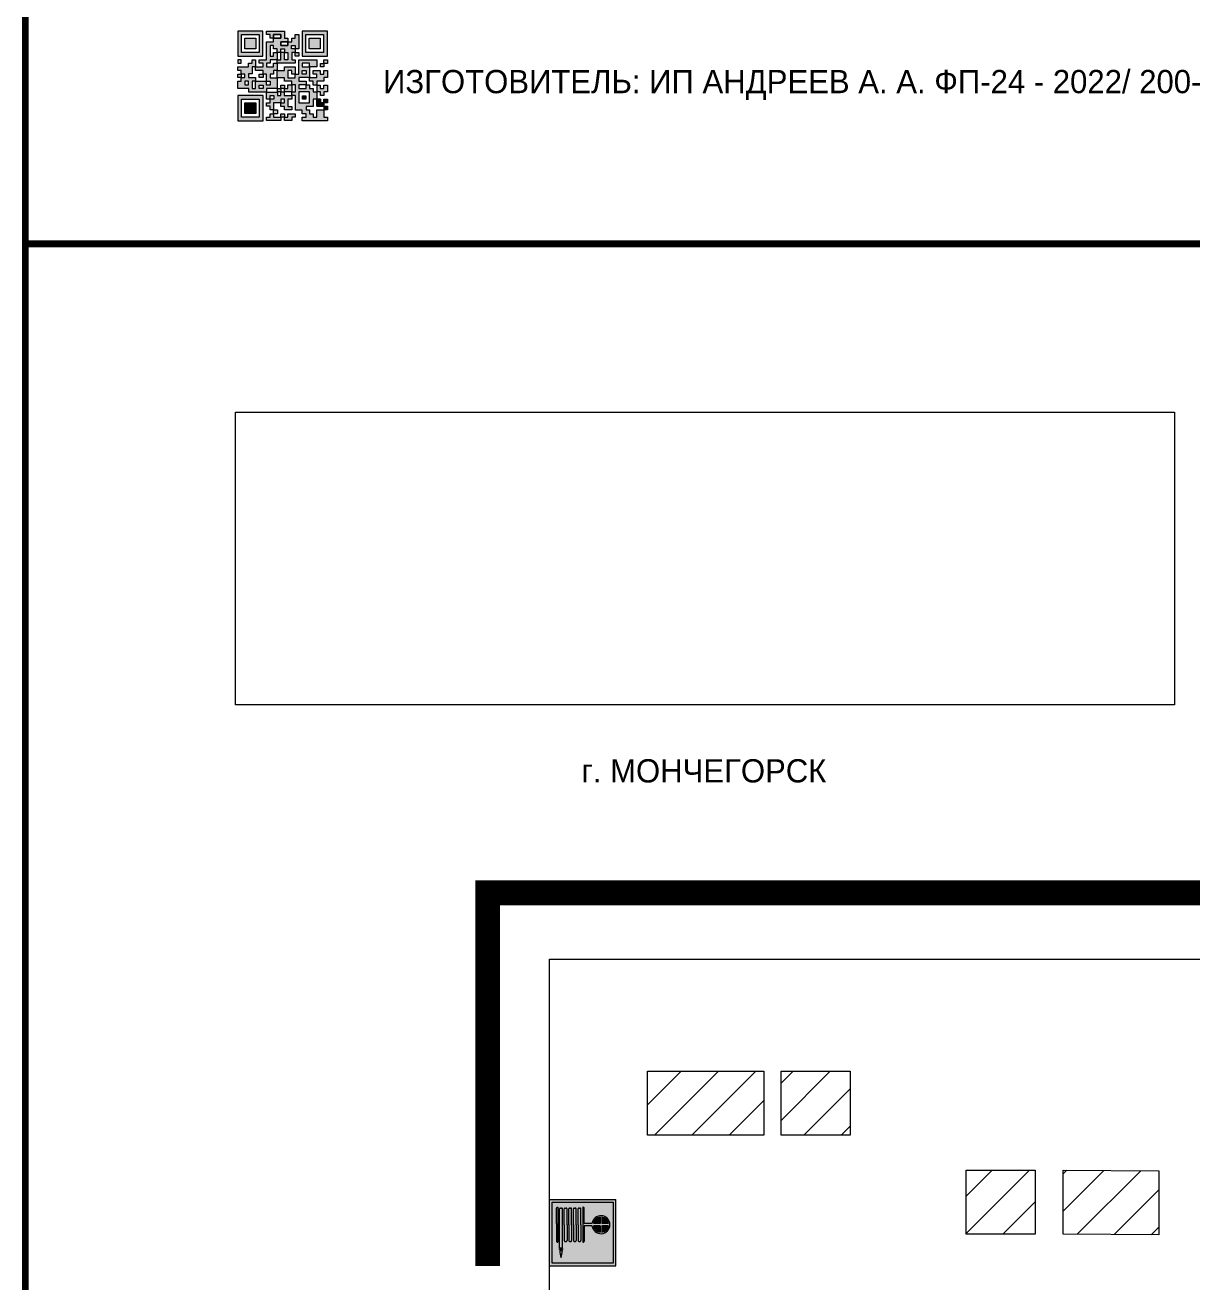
# Model space of a CAD drawing. Header units: millimetres. Extents: x 13114 to 67229, y 22859 to 38520.
# Drawn here: x 24049.7 to 24190.2, y 25730 to 25881.4 of the extents above; entities that cross this region are included whole.
import ezdxf

# ---------------------------------------------------------------- set-up
doc = ezdxf.new("R2010")
doc.units = ezdxf.units.MM
doc.styles.add('обычный', font='arial.ttf')
picture_1 = doc.add_image_def('image1.jpg', size_in_pixel=(337, 105))

# ---------------------------------------------------------------- blocks, each defined once
blk = doc.blocks.new('A$C37112FD5')
at = {"true_color": 0xf5f5ff}
h = blk.add_hatch(color=7, dxfattribs=at)
h.dxf.hatch_style = 1
h.paths.add_polyline_path([(12.8, -7.4), (0, -7.4), (0, -20.2), (12.8, -20.2)])
h.paths.add_polyline_path([(12.29, -7.91), (12.29, -19.69), (0.51, -19.69), (0.51, -7.91)], flags=16)
h.paths.add_polyline_path([(4.98, -9.04, -0.42597), (5.17, -9.22), (5.17, -12.25), (5.17, -15.29, -0.432244), (4.98, -15.47), (4.83, -15.47, -0.42597), (4.64, -15.29), (4.64, -12.25), (4.64, -9.22, -0.432244), (4.83, -9.04)], flags=0)
h.paths.add_polyline_path([(4.28, -9.22), (4.28, -12.25), (4.28, -15.29, -0.432244), (4.09, -15.47), (3.94, -15.47, -0.42597), (3.75, -15.29), (3.75, -12.25), (3.75, -9.22, -0.432244), (3.94, -9.04), (4.09, -9.04, -0.42597)], flags=0)
h.paths.add_polyline_path([(5.72, -9.04), (5.87, -9.04, -0.42597), (6.06, -9.22), (6.06, -12.25), (6.06, -15.29, -0.432244), (5.87, -15.47), (5.72, -15.47, -0.42597), (5.53, -15.29), (5.53, -12.25), (5.53, -9.22, -0.432244)], flags=0)
h.paths.add_polyline_path([(6.42, -8.9), (6.5, -8.9, -0.42597), (6.69, -9.08), (6.69, -12.03), (8.21, -12.03, -15.824349), (8.21, -12.47), (6.69, -12.47), (6.69, -15.42, -0.432244), (6.5, -15.6), (6.42, -15.6)], flags=0)
h.paths.add_polyline_path([(3.39, -9.22), (3.39, -12.25), (3.39, -15.29, -0.432244), (3.2, -15.47), (3.05, -15.47, -0.42597), (2.85, -15.29), (2.85, -12.25), (2.85, -9.22, -0.432244), (3.05, -9.04), (3.2, -9.04, -0.42597)], flags=0)
h.paths.add_polyline_path([(2.5, -9.22), (2.5, -16.71), (1.96, -16.71), (1.96, -9.22, -0.432244), (2.15, -9.04), (2.31, -9.04, -0.42597)], flags=0)
h.paths.add_polyline_path([(1.61, -8.9), (1.61, -15.6), (1.57, -15.6, -0.42597), (1.37, -15.42), (1.37, -12.03), (1.37, -9.09, -0.432244), (1.57, -8.9)], flags=0)
h.paths.add_polyline_path([(9.76, -10.81), (9.76, -12.03), (8.49, -12.03, -0.336371)], flags=0)
h.paths.add_polyline_path([(8.49, -12.47), (9.76, -12.47), (9.76, -13.7, -0.336371)], flags=0)
h.paths.add_polyline_path([(10.11, -10.81, -0.336371), (11.38, -12.03), (10.11, -12.03)], flags=0)
h.paths.add_polyline_path([(10.11, -12.47), (11.38, -12.47, -0.336371), (10.11, -13.7)], flags=0)
h.paths.add_polyline_path([(2.5, -16.84), (2.5, -17.05), (1.97, -17.05), (1.97, -16.84)], flags=0)
h.paths.add_polyline_path([(2.5, -17.24, -0.033778), (2.24, -18.6, -0.033778), (1.97, -17.24)], flags=0)
h = blk.add_hatch(color=242)
h.dxf.hatch_style = 1
h.paths.add_polyline_path([(12.29, -7.91), (0.51, -7.91), (0.51, -19.69), (12.29, -19.69)])
h.paths.add_polyline_path([(6.42, -15.6), (6.42, -8.9), (6.5, -8.9, -0.42597), (6.69, -9.08), (6.69, -12.03), (8.21, -12.03, -15.824349), (8.21, -12.47), (6.69, -12.47), (6.69, -15.42, -0.432244), (6.5, -15.6)], flags=16)
h.paths.add_polyline_path([(5.87, -15.47), (5.72, -15.47, -0.42597), (5.53, -15.29), (5.53, -12.25), (5.53, -9.22, -0.432244), (5.72, -9.04), (5.87, -9.04, -0.42597), (6.06, -9.22), (6.06, -12.25), (6.06, -15.29, -0.432244)], flags=16)
h.paths.add_polyline_path([(4.98, -15.47), (4.83, -15.47, -0.42597), (4.64, -15.29), (4.64, -12.25), (4.64, -9.22, -0.432244), (4.83, -9.04), (4.98, -9.04, -0.42597), (5.17, -9.22), (5.17, -12.25), (5.17, -15.29, -0.432244)], flags=16)
h.paths.add_polyline_path([(4.09, -15.47), (3.94, -15.47, -0.42597), (3.75, -15.29), (3.75, -12.25), (3.75, -9.22, -0.432244), (3.94, -9.04), (4.09, -9.04, -0.42597), (4.28, -9.22), (4.28, -12.25), (4.28, -15.29, -0.432244)], flags=16)
h.paths.add_polyline_path([(3.2, -15.47), (3.05, -15.47, -0.42597), (2.85, -15.29), (2.85, -12.25), (2.85, -9.22, -0.432244), (3.05, -9.04), (3.2, -9.04, -0.42597), (3.39, -9.22), (3.39, -12.25), (3.39, -15.29, -0.432244)], flags=16)
h.paths.add_polyline_path([(2.5, -17.05), (1.97, -17.05), (1.97, -16.84), (2.5, -16.84)], flags=16)
h.paths.add_polyline_path([(2.5, -17.24, -0.033778), (2.24, -18.6, -0.033778), (1.97, -17.24)], flags=16)
h.paths.add_polyline_path([(2.5, -16.71), (1.96, -16.71), (1.96, -9.22, -0.432244), (2.15, -9.04), (2.31, -9.04, -0.42597), (2.5, -9.22)], flags=16)
h.paths.add_polyline_path([(1.61, -15.6), (1.57, -15.6, -0.42597), (1.37, -15.42), (1.37, -12.03), (1.37, -9.09, -0.432244), (1.57, -8.9), (1.61, -8.9)], flags=16)
h.paths.add_polyline_path([(8.49, -12.47), (9.76, -12.47), (9.76, -13.7, -0.336371)], flags=0)
h.paths.add_polyline_path([(10.11, -13.7), (10.11, -12.47), (11.38, -12.47, -0.336371)], flags=0)
h.paths.add_polyline_path([(8.49, -12.03, -0.336371), (9.76, -10.81), (9.76, -12.03)], flags=0)
h.paths.add_polyline_path([(10.11, -12.03), (10.11, -10.81, -0.336371), (11.38, -12.03)], flags=0)
h = blk.add_hatch(color=7, dxfattribs=at)
h.dxf.hatch_style = 1
h.paths.add_polyline_path([(1.61, -8.9), (1.57, -8.9, 0.432244), (1.37, -9.09), (1.37, -12.03), (1.37, -15.42, 0.42597), (1.57, -15.6), (1.61, -15.6)])
h.paths.add_polyline_path([(2.5, -9.22, 0.42597), (2.31, -9.04), (2.15, -9.04, 0.432244), (1.96, -9.22), (1.96, -16.71), (2.5, -16.71)])
h.paths.add_polyline_path([(2.5, -16.84), (1.97, -16.84), (1.97, -17.05), (2.5, -17.05)])
h.paths.add_polyline_path([(2.5, -17.24), (1.97, -17.24, 0.033778), (2.24, -18.6, 0.033778)])
h.paths.add_polyline_path([(3.39, -12.25), (3.39, -9.22, 0.42597), (3.2, -9.04), (3.05, -9.04, 0.432244), (2.85, -9.22), (2.85, -12.25), (2.85, -15.29, 0.42597), (3.05, -15.47), (3.2, -15.47, 0.432244), (3.39, -15.29)])
h.paths.add_polyline_path([(4.28, -12.25), (4.28, -9.22, 0.42597), (4.09, -9.04), (3.94, -9.04, 0.432244), (3.75, -9.22), (3.75, -12.25), (3.75, -15.29, 0.42597), (3.94, -15.47), (4.09, -15.47, 0.432244), (4.28, -15.29)])
h.paths.add_polyline_path([(5.17, -12.25), (5.17, -9.22, 0.42597), (4.98, -9.04), (4.83, -9.04, 0.432244), (4.64, -9.22), (4.64, -12.25), (4.64, -15.29, 0.42597), (4.83, -15.47), (4.98, -15.47, 0.432244), (5.17, -15.29)])
h.paths.add_polyline_path([(6.06, -12.25), (6.06, -9.22, 0.42597), (5.87, -9.04), (5.72, -9.04, 0.432244), (5.53, -9.22), (5.53, -12.25), (5.53, -15.29, 0.42597), (5.72, -15.47), (5.87, -15.47, 0.432244), (6.06, -15.29)])
h.paths.add_polyline_path([(6.69, -12.47), (8.21, -12.47, 15.824349), (8.21, -12.03), (6.69, -12.03), (6.69, -9.08, 0.42597), (6.5, -8.9), (6.42, -8.9), (6.42, -15.6), (6.5, -15.6, 0.432244), (6.69, -15.42)])
h.paths.add_polyline_path([(8.49, -12.47), (9.76, -12.47), (9.76, -13.7, -0.336371)], flags=16)
h.paths.add_polyline_path([(8.49, -12.03, -0.336371), (9.76, -10.81), (9.76, -12.03)], flags=16)
h.paths.add_polyline_path([(10.11, -12.47), (11.38, -12.47, -0.336371), (10.11, -13.7)], flags=16)
h.paths.add_polyline_path([(10.11, -12.03), (10.11, -10.81, -0.336371), (11.38, -12.03)], flags=16)
h = blk.add_hatch(color=242)
h.dxf.hatch_style = 1
h.paths.add_polyline_path([(9.76, -10.81, 0.336371), (8.49, -12.03), (9.76, -12.03)])
h.paths.add_polyline_path([(10.11, -10.81), (10.11, -12.03), (11.38, -12.03, 0.336371)])
h.paths.add_polyline_path([(11.38, -12.47), (10.11, -12.47), (10.11, -13.7, 0.336371)])
h.paths.add_polyline_path([(9.76, -12.47), (8.49, -12.47, 0.336371), (9.76, -13.7)])
at = {"color": 242, "lineweight": 5}
for p, q in [((0, -20.2), (0, -7.4)), ((0, -7.4), (12.8, -7.4)), ((1.37, -12.03), (1.37, -9.08)), ((1.57, -8.9), (1.61, -8.9)), ((1.61, -8.9), (1.61, -15.6)), ((1.96, -16.71), (1.96, -9.22)), ((2.15, -9.04), (2.31, -9.04)), ((2.5, -16.71), (2.5, -9.22)), ((2.85, -12.25), (2.85, -9.22)), ((3.05, -9.04), (3.2, -9.04)), ((3.39, -12.25), (3.39, -9.22)), ((3.75, -12.25), (3.75, -9.22)), ((3.94, -9.04), (4.09, -9.04)), ((4.28, -12.25), (4.28, -9.22)), ((4.64, -12.25), (4.64, -9.22)), ((4.83, -9.04), (4.98, -9.04)), ((5.17, -12.25), (5.17, -9.22)), ((5.53, -12.25), (5.53, -9.22)), ((5.72, -9.04), (5.87, -9.04)), ((6.06, -12.25), (6.06, -9.22)), ((6.42, -8.9), (6.42, -15.6)), ((6.5, -8.9), (6.42, -8.9)), ((6.69, -12.03), (6.69, -9.08)), ((12.8, -20.2), (12.8, -7.4)), ((1.37, -12.03), (1.37, -15.42)), ((8.21, -12.03), (6.69, -12.03)), ((9.76, -12.03), (8.49, -12.03)), ((9.76, -10.81), (9.76, -12.03)), ((10.11, -10.81), (10.11, -12.03)), ((11.38, -12.03), (10.11, -12.03)), ((2.85, -12.25), (2.85, -15.29)), ((3.39, -12.25), (3.39, -15.29)), ((3.75, -12.25), (3.75, -15.29)), ((4.28, -12.25), (4.28, -15.29)), ((4.64, -12.25), (4.64, -15.29)), ((5.17, -12.25), (5.17, -15.29)), ((5.53, -12.25), (5.53, -15.29)), ((6.06, -12.25), (6.06, -15.29)), ((8.21, -12.47), (6.69, -12.47)), ((6.69, -12.47), (6.69, -15.42)), ((9.76, -12.47), (8.49, -12.47)), ((9.76, -12.47), (9.76, -13.7)), ((11.38, -12.47), (10.11, -12.47)), ((10.11, -12.47), (10.11, -13.7)), ((1.57, -15.6), (1.61, -15.6)), ((1.96, -16.71), (2.5, -16.71)), ((1.97, -16.84), (2.5, -16.84)), ((1.97, -17.05), (1.97, -16.84)), ((2.5, -16.84), (2.5, -17.05)), ((3.05, -15.47), (3.2, -15.47)), ((3.94, -15.47), (4.09, -15.47)), ((4.83, -15.47), (4.98, -15.47)), ((5.72, -15.47), (5.87, -15.47)), ((6.42, -15.6), (6.5, -15.6)), ((2.5, -17.05), (1.97, -17.05)), ((1.97, -17.24), (2.5, -17.24)), ((0, -20.2), (12.8, -20.2))]:
    blk.add_line(p, q, dxfattribs=at)
blk.add_lwpolyline([(0.51, -7.91), (12.29, -7.91), (12.29, -19.69), (0.51, -19.69)], close=True, dxfattribs=at)
for centre, radius, start, end in [((1.56, -9.09), 0.182, 87.1027, 180.6071), ((2.15, -9.22), 0.182, 87.1027, 180.6071), ((2.32, -9.22), 0.182, 359.3929, 92.8973), ((3.04, -9.22), 0.182, 87.1027, 180.6071), ((3.21, -9.22), 0.182, 359.3929, 92.8973), ((3.93, -9.22), 0.182, 87.1027, 180.6071), ((4.1, -9.22), 0.182, 359.3929, 92.8973), ((4.82, -9.22), 0.182, 87.1027, 180.6071), ((4.99, -9.22), 0.182, 359.3929, 92.8973), ((5.71, -9.22), 0.182, 87.1027, 180.6071), ((5.88, -9.22), 0.182, 359.3929, 92.8973), ((6.51, -9.09), 0.182, 359.3929, 92.8973), ((9.93, -12.25), 1.74, 187.2319, 172.7681), ((9.93, -12.25), 1.46, 96.9927, 171.3585), ((9.93, -12.25), 1.46, 8.6415, 83.0073), ((9.93, -12.25), 1.46, 188.6415, 263.0073), ((9.93, -12.25), 1.46, 276.9927, 351.3585), ((1.56, -15.42), 0.182, 179.3929, 272.8973), ((3.04, -15.29), 0.182, 179.3929, 272.8973), ((3.21, -15.29), 0.182, 267.1027, 0.6071), ((3.93, -15.29), 0.182, 179.3929, 272.8973), ((4.1, -15.29), 0.182, 267.1027, 0.6071), ((4.82, -15.29), 0.182, 179.3929, 272.8973), ((4.99, -15.29), 0.182, 267.1027, 0.6071), ((5.71, -15.29), 0.182, 179.3929, 272.8973), ((5.88, -15.29), 0.182, 267.1027, 0.6071), ((6.51, -15.42), 0.182, 267.1027, 0.6071), ((12.17, -15.98), 10.27, 187.041, 194.7793), ((-7.7, -15.98), 10.27, 345.2207, 352.959)]:
    blk.add_arc(centre, radius, start, end, dxfattribs=at)
blk = doc.blocks.new('QR')
at = {"lineweight": 0}
h = blk.add_hatch(color=256, dxfattribs=at)
h.dxf.hatch_style = 1
h.paths.add_polyline_path([(9241.16, 2687.38), (9242.01, 2687.38), (9242.01, 2687.83), (9241.59, 2687.83), (9241.59, 2688.68), (9239.45, 2688.68), (9239.45, 2688.25), (9239.86, 2688.25), (9239.86, 2687.83), (9240.29, 2687.83), (9240.29, 2688.25), (9241.16, 2688.25), (9241.16, 2687.83), (9240.29, 2687.83), (9240.29, 2687.38), (9239.45, 2687.38), (9239.45, 2685.22), (9238.57, 2685.22), (9238.57, 2684.8), (9239.02, 2684.8), (9239.02, 2684.37), (9238.13, 2684.37), (9238.13, 2683.92), (9239.02, 2683.92), (9239.02, 2683.5), (9239.44, 2683.5), (9239.44, 2682.64), (9239.87, 2682.64), (9239.87, 2682.18), (9239.44, 2682.18), (9239.44, 2682.64), (9238.13, 2682.64), (9238.13, 2681.76), (9237.71, 2681.76), (9237.71, 2682.64), (9238.13, 2682.64), (9238.13, 2683.07), (9237.27, 2683.07), (9237.27, 2683.51), (9237.71, 2683.51), (9237.71, 2684.37), (9238.13, 2684.37), (9238.13, 2685.22), (9237.71, 2685.22), (9237.71, 2684.8), (9237.28, 2684.8), (9237.28, 2684.38), (9235.98, 2684.38), (9235.98, 2683.92), (9236.4, 2683.92), (9236.4, 2683.49), (9236.84, 2683.49), (9236.84, 2683.07), (9236.4, 2683.07), (9236.4, 2682.64), (9235.98, 2682.64), (9235.98, 2681.76), (9237.29, 2681.76), (9237.29, 2681.33), (9239.43, 2681.33), (9239.43, 2681.76), (9240.74, 2681.76), (9240.74, 2683.05), (9239.87, 2683.05), (9239.87, 2683.5), (9240.29, 2683.5), (9240.29, 2683.91), (9240.74, 2683.91), (9240.74, 2684.81), (9240.29, 2684.81), (9240.29, 2684.79), (9240.29, 2684.37), (9239.45, 2684.37), (9239.45, 2684.8), (9239.87, 2684.8), (9239.87, 2685.21), (9240.74, 2685.21), (9240.74, 2686.1), (9240.29, 2686.1), (9240.29, 2685.64), (9239.86, 2685.64), (9239.86, 2686.95), (9240.29, 2686.95), (9240.29, 2686.52), (9240.74, 2686.52), (9240.74, 2686.1), (9241.16, 2686.1), (9241.16, 2686.53), (9241.59, 2686.53), (9241.59, 2686.1), (9242.02, 2686.1), (9242.02, 2685.21), (9241.59, 2685.21), (9241.59, 2686.1), (9241.16, 2686.1), (9241.16, 2685.21), (9240.74, 2685.21), (9240.74, 2684.81), (9242.89, 2684.81), (9242.89, 2685.22), (9242.47, 2685.22), (9242.47, 2686.11), (9242.89, 2686.11), (9242.89, 2686.52), (9242.46, 2686.52), (9242.46, 2686.95), (9242.89, 2686.95), (9242.89, 2686.52), (9243.32, 2686.52), (9243.32, 2688.26), (9242.9, 2688.26), (9242.9, 2687.83), (9242.47, 2687.83), (9242.47, 2687.38), (9242.01, 2687.38), (9242.01, 2686.94), (9241.16, 2686.94)])
h.paths.add_polyline_path([(9239.02, 2682.18), (9239.02, 2681.76), (9238.54, 2681.76), (9238.54, 2682.18)], flags=16)
h.paths.add_polyline_path([(9237.27, 2682.65), (9237.27, 2682.19), (9236.83, 2682.19), (9236.83, 2682.65)], flags=16)
h = blk.add_hatch(color=256, dxfattribs=at)
h.dxf.hatch_style = 1
h.paths.add_polyline_path([(9238.15, 2687.83), (9236.83, 2687.83), (9236.83, 2686.52), (9238.15, 2686.52)], flags=0)
h.paths.add_polyline_path([(9239.01, 2685.65), (9239.01, 2688.68), (9235.98, 2688.68), (9235.98, 2685.65)])
h.paths.add_polyline_path([(9236.41, 2686.1), (9236.41, 2688.26), (9238.56, 2688.26), (9238.56, 2686.1)], flags=16)
h.paths.add_polyline_path([(9236.83, 2686.52), (9236.83, 2687.83), (9238.15, 2687.83), (9238.15, 2686.52)], flags=0)
h = blk.add_hatch(color=256, dxfattribs=at)
h.dxf.hatch_style = 1
h.paths.add_polyline_path([(9238.15, 2686.52), (9238.15, 2687.83), (9236.83, 2687.83), (9236.83, 2686.52)])
h.paths.add_polyline_path([(9245.91, 2686.52), (9245.91, 2687.83), (9244.59, 2687.83), (9244.59, 2686.52)], flags=0)
h.paths.add_polyline_path([(9246.77, 2685.65), (9246.77, 2688.68), (9243.74, 2688.68), (9243.74, 2685.65)])
h.paths.add_polyline_path([(9244.17, 2686.1), (9244.17, 2688.26), (9246.32, 2688.26), (9246.32, 2686.1)], flags=16)
h.paths.add_polyline_path([(9244.59, 2686.52), (9244.59, 2687.83), (9245.91, 2687.83), (9245.91, 2686.52)], flags=0)
h = blk.add_hatch(color=256, dxfattribs=at)
h.dxf.hatch_style = 1
h.paths.add_polyline_path([(9240.75, 2681.76), (9240.75, 2681.35), (9241.17, 2681.35), (9241.17, 2681.76)])
h.paths.add_polyline_path([(9241.6, 2682.18), (9241.17, 2682.18), (9241.17, 2681.76), (9241.6, 2681.76)])
h.paths.add_polyline_path([(9242.47, 2681.34), (9242.47, 2682.19), (9242.02, 2682.19), (9242.02, 2681.76), (9241.6, 2681.76), (9241.6, 2681.34)])
h.paths.add_polyline_path([(9239.87, 2678.3), (9239.44, 2678.3), (9239.44, 2677.89), (9241.17, 2677.89), (9241.17, 2678.3), (9240.28, 2678.3), (9240.28, 2678.73), (9239.87, 2678.73)])
h.paths.add_polyline_path([(9240.75, 2678.73), (9240.75, 2679.19), (9240.28, 2679.19), (9240.28, 2678.73)])
h.paths.add_polyline_path([(9241.6, 2678.73), (9241.17, 2678.73), (9241.17, 2678.3), (9241.6, 2678.3)])
h.paths.add_polyline_path([(9242.02, 2678.3), (9241.6, 2678.3), (9241.6, 2677.89), (9242.48, 2677.89), (9242.48, 2678.31), (9242.9, 2678.31), (9242.9, 2678.73), (9242.02, 2678.73)])
h.paths.add_polyline_path([(9246.36, 2684.37), (9246.36, 2684.79), (9245.93, 2684.79), (9245.93, 2684.37)])
h.paths.add_polyline_path([(9246.78, 2685.2), (9246.36, 2685.2), (9246.36, 2684.79), (9246.78, 2684.79)])
h.paths.add_polyline_path([(9245.91, 2687.83), (9244.59, 2687.83), (9244.59, 2686.52), (9245.91, 2686.52)])
h = blk.add_hatch(color=256, dxfattribs=at)
h.dxf.hatch_style = 1
h.paths.add_polyline_path([(9243.32, 2686.11), (9242.89, 2686.11), (9242.89, 2685.64), (9243.32, 2685.64)])
h.paths.add_polyline_path([(9239.02, 2683.07), (9239.02, 2683.5), (9238.56, 2683.5), (9238.56, 2683.07)])
h.paths.add_polyline_path([(9236.4, 2684.8), (9236.4, 2685.22), (9235.98, 2685.22), (9235.98, 2684.8)])
h.paths.add_polyline_path([(9236.4, 2683.07), (9236.4, 2683.49), (9235.98, 2683.49), (9235.98, 2683.07)])
h = blk.add_hatch(color=256, dxfattribs=at)
h.dxf.hatch_style = 1
h.paths.add_polyline_path([(9243.32, 2682.64), (9243.32, 2683.07), (9244.62, 2683.07), (9244.62, 2684.37), (9243.74, 2684.37), (9243.74, 2684.8), (9244.62, 2684.8), (9244.62, 2684.37), (9245.48, 2684.37), (9245.48, 2685.22), (9243.32, 2685.22), (9243.32, 2683.5), (9242.89, 2683.5), (9242.89, 2683.06), (9242.01, 2683.06), (9242.01, 2683.91), (9242.47, 2683.91), (9242.47, 2683.5), (9242.89, 2683.5), (9242.89, 2684.38), (9241.59, 2684.38), (9241.59, 2683.91), (9240.74, 2683.91), (9240.74, 2683.05), (9241.59, 2683.05), (9241.59, 2682.64), (9242.47, 2682.64), (9242.47, 2682.19), (9242.91, 2682.19), (9242.91, 2681.34), (9242.48, 2681.34), (9242.48, 2680.91), (9242.91, 2680.91), (9242.91, 2679.17), (9243.75, 2679.17), (9243.75, 2678.73), (9244.2, 2678.73), (9244.2, 2678.3), (9243.75, 2678.3), (9243.75, 2677.88), (9246.78, 2677.88), (9246.78, 2678.3), (9246.35, 2678.3), (9246.35, 2679.19), (9245.48, 2679.19), (9245.48, 2678.31), (9245.05, 2678.31), (9245.05, 2678.73), (9244.62, 2678.73), (9244.62, 2679.19), (9244.2, 2679.19), (9244.2, 2679.61), (9245.05, 2679.61), (9245.05, 2680.46), (9245.48, 2680.46), (9245.48, 2681.34), (9245.04, 2681.34), (9245.04, 2681.76), (9244.63, 2681.76), (9244.63, 2682.19), (9244.21, 2682.19), (9244.21, 2681.76), (9243.32, 2681.76), (9243.32, 2682.19), (9244.21, 2682.19), (9244.21, 2682.64)])
h.paths.add_polyline_path([(9243.75, 2683.49), (9243.75, 2683.92), (9244.21, 2683.92), (9244.21, 2683.49)], flags=16)
h.paths.add_polyline_path([(9243.32, 2681.34), (9244.63, 2681.34), (9244.63, 2680.04), (9243.32, 2680.04)], flags=16)
h.paths.add_polyline_path([(9243.76, 2680.89), (9244.18, 2680.89), (9244.18, 2680.48), (9243.76, 2680.48)], flags=0)
h = blk.add_hatch(color=256, dxfattribs=at)
h.dxf.hatch_style = 1
h.paths.add_polyline_path([(9246.36, 2683.07), (9246.78, 2683.07), (9246.78, 2683.92), (9246.36, 2683.92), (9246.36, 2683.49), (9245.92, 2683.49), (9245.92, 2683.92), (9245.06, 2683.92), (9245.06, 2683.49), (9245.48, 2683.49), (9245.48, 2683.07), (9244.62, 2683.07), (9244.62, 2682.65), (9245.05, 2682.65), (9245.05, 2682.18), (9245.48, 2682.18), (9245.48, 2682.65), (9246.36, 2682.65)])
h.paths.add_polyline_path([(9246.78, 2682.18), (9246.36, 2682.18), (9246.36, 2681.75), (9245.92, 2681.75), (9245.92, 2682.18), (9245.48, 2682.18), (9245.48, 2681.34), (9245.48, 2681.34), (9245.94, 2681.34), (9245.94, 2680.91), (9246.36, 2680.91), (9246.36, 2681.34), (9246.78, 2681.34)])
h = blk.add_hatch(color=256, dxfattribs=at)
h.dxf.hatch_style = 1
h.paths.add_polyline_path([(9235.98, 2680.9), (9235.98, 2677.86), (9239.02, 2677.86), (9239.02, 2680.9)])
h.paths.add_polyline_path([(9238.57, 2680.48), (9238.57, 2678.32), (9236.41, 2678.32), (9236.41, 2680.48)], flags=16)
h.paths.add_polyline_path([(9238.15, 2680.05), (9238.15, 2678.74), (9236.83, 2678.74), (9236.83, 2680.05)], flags=0)
h = blk.add_hatch(color=256, dxfattribs=at)
h.dxf.hatch_style = 1
h.paths.add_polyline_path([(9242.02, 2680.46), (9242.48, 2680.46), (9242.48, 2680.91), (9241.58, 2680.91), (9241.58, 2681.35), (9241.17, 2681.35), (9241.17, 2680.91), (9240.75, 2680.91), (9240.75, 2681.33), (9239.43, 2681.33), (9239.43, 2680.46), (9239.86, 2680.46), (9239.86, 2680.92), (9240.3, 2680.92), (9240.3, 2680.46), (9239.86, 2680.46), (9239.86, 2680.04), (9239.44, 2680.04), (9239.44, 2679.62), (9239.86, 2679.62), (9239.86, 2679.19), (9240.29, 2679.19), (9240.29, 2680.03), (9241.18, 2680.03), (9241.18, 2680.47), (9241.6, 2680.47), (9241.6, 2680.03), (9241.18, 2680.03), (9241.18, 2679.61), (9241.6, 2679.61), (9241.6, 2679.19), (9242.47, 2679.19), (9242.47, 2679.6), (9242.02, 2679.6)])
h = blk.add_hatch(color=256, dxfattribs=at)
h.dxf.hatch_style = 1
h.paths.add_polyline_path([(9244.18, 2680.48), (9244.18, 2680.89), (9243.76, 2680.89), (9243.76, 2680.48)])
h = blk.add_hatch(color=256, dxfattribs=at)
h.dxf.hatch_style = 1
h.paths.add_polyline_path([(9245.93, 2680.04), (9245.93, 2680.46), (9245.48, 2680.46), (9245.48, 2679.62), (9246.35, 2679.62), (9246.35, 2680.04)])
h.paths.add_polyline_path([(9246.78, 2680.04), (9246.78, 2680.46), (9246.35, 2680.46), (9246.35, 2680.04)])
h.paths.add_polyline_path([(9246.78, 2679.18), (9246.78, 2679.62), (9246.35, 2679.62), (9246.35, 2679.18)])
h = blk.add_hatch(color=256, dxfattribs=at)
h.dxf.hatch_style = 1
h.paths.add_polyline_path([(9238.15, 2680.05), (9236.83, 2680.05), (9236.83, 2678.74), (9238.15, 2678.74)])
for points in [[(9237.71, 2685.22), (9238.13, 2685.22), (9238.13, 2684.37), (9237.71, 2684.37), (9237.71, 2683.51), (9237.27, 2683.51), (9237.27, 2683.07), (9238.13, 2683.07), (9238.13, 2682.64), (9237.71, 2682.64), (9237.71, 2681.76), (9238.13, 2681.76), (9238.13, 2682.64), (9239.44, 2682.64), (9239.44, 2683.5), (9239.02, 2683.5), (9239.02, 2683.07), (9238.56, 2683.07), (9238.56, 2683.5), (9239.02, 2683.5), (9239.02, 2683.92), (9238.13, 2683.92), (9238.13, 2684.37), (9239.02, 2684.37), (9239.02, 2684.8), (9238.57, 2684.8), (9238.57, 2685.22), (9239.45, 2685.22), (9239.45, 2687.38), (9240.29, 2687.38), (9240.29, 2687.83), (9239.86, 2687.83), (9239.86, 2688.25), (9239.45, 2688.25), (9239.45, 2688.68), (9241.59, 2688.68), (9241.59, 2687.83), (9242.01, 2687.83), (9242.01, 2687.38), (9242.47, 2687.38), (9242.47, 2687.83), (9242.9, 2687.83), (9242.9, 2688.26), (9243.32, 2688.26), (9243.32, 2686.52), (9242.89, 2686.52), (9242.89, 2686.11), (9243.32, 2686.11), (9243.32, 2685.64), (9242.89, 2685.64), (9242.89, 2686.11), (9242.47, 2686.11), (9242.47, 2685.22), (9242.89, 2685.22), (9242.89, 2684.81), (9240.74, 2684.81), (9240.74, 2683.91), (9241.59, 2683.91), (9241.59, 2684.38), (9242.89, 2684.38), (9242.89, 2683.5), (9242.47, 2683.5), (9242.47, 2683.91), (9242.01, 2683.91), (9242.01, 2683.06), (9242.89, 2683.06), (9242.89, 2683.5), (9243.32, 2683.5), (9243.32, 2685.22), (9245.48, 2685.22), (9245.48, 2684.37), (9244.62, 2684.37), (9244.62, 2683.07), (9245.48, 2683.07), (9245.48, 2683.49), (9245.06, 2683.49), (9245.06, 2683.92), (9245.92, 2683.92), (9245.92, 2683.49), (9246.36, 2683.49), (9246.36, 2683.92), (9246.78, 2683.92), (9246.78, 2683.07), (9246.36, 2683.07), (9246.36, 2682.65), (9245.48, 2682.65), (9245.48, 2682.18), (9245.92, 2682.18), (9245.92, 2681.75), (9246.36, 2681.75), (9246.36, 2682.18), (9246.78, 2682.18), (9246.78, 2681.34), (9246.36, 2681.34), (9246.36, 2680.91), (9245.94, 2680.91), (9245.94, 2681.34), (9245.48, 2681.34), (9245.48, 2680.46), (9245.93, 2680.46), (9245.93, 2680.04), (9246.35, 2680.04), (9246.35, 2680.46), (9246.78, 2680.46), (9246.78, 2680.04), (9246.78, 2680.04), (9246.35, 2680.04), (9246.35, 2679.62), (9246.78, 2679.62), (9246.78, 2679.18), (9246.35, 2679.18), (9246.35, 2678.3), (9246.78, 2678.3), (9246.78, 2677.88), (9243.75, 2677.88), (9243.75, 2678.3), (9244.2, 2678.3), (9244.2, 2678.73), (9243.75, 2678.73), (9243.75, 2679.17), (9242.91, 2679.17), (9242.91, 2680.91), (9242.48, 2680.91), (9242.48, 2680.46), (9242.02, 2680.46), (9242.02, 2679.6), (9242.47, 2679.6), (9242.47, 2679.19), (9241.6, 2679.19), (9241.6, 2679.61), (9241.18, 2679.61), (9241.18, 2680.03), (9240.29, 2680.03), (9240.29, 2679.19), (9240.75, 2679.19), (9240.75, 2678.73), (9240.28, 2678.73), (9240.28, 2678.3), (9241.17, 2678.3), (9241.17, 2678.73), (9241.6, 2678.73), (9241.6, 2678.3), (9242.02, 2678.3), (9242.02, 2678.73), (9242.9, 2678.73), (9242.9, 2678.31), (9242.48, 2678.31), (9242.48, 2677.89), (9241.6, 2677.89), (9241.6, 2678.3), (9241.17, 2678.3), (9241.17, 2677.89), (9239.44, 2677.89), (9239.44, 2678.3), (9239.87, 2678.3), (9239.87, 2678.73), (9240.28, 2678.73), (9240.28, 2679.19), (9240.29, 2679.19), (9239.86, 2679.19), (9239.86, 2679.62), (9239.44, 2679.62), (9239.44, 2680.04), (9239.86, 2680.04), (9239.86, 2680.46), (9239.43, 2680.46), (9239.43, 2681.33), (9237.29, 2681.33), (9237.29, 2681.76), (9235.98, 2681.76), (9235.98, 2682.64), (9236.4, 2682.64), (9236.4, 2683.07), (9235.98, 2683.07), (9235.98, 2683.49), (9236.4, 2683.49), (9236.4, 2683.92), (9235.98, 2683.92), (9235.98, 2684.38), (9237.28, 2684.38), (9237.28, 2684.8), (9237.71, 2684.8), (9237.71, 2685.22), (9237.92, 2685.22)], [(9240.74, 2686.1), (9240.74, 2686.52), (9240.29, 2686.52), (9240.29, 2686.95), (9239.86, 2686.95), (9239.86, 2685.64), (9240.29, 2685.64), (9240.29, 2686.1), (9240.74, 2686.1), (9240.74, 2686.52)], [(9240.74, 2685.21), (9239.87, 2685.21), (9239.87, 2684.8), (9239.45, 2684.8), (9239.45, 2684.37), (9240.29, 2684.37), (9240.29, 2684.79), (9240.29, 2684.81), (9240.74, 2684.81), (9240.74, 2685.21), (9239.87, 2685.21)], [(9240.74, 2683.91), (9240.29, 2683.91), (9240.29, 2683.5), (9239.87, 2683.5), (9239.87, 2683.05), (9240.74, 2683.05), (9240.74, 2683.91)], [(9244.62, 2684.37), (9244.62, 2684.8), (9243.74, 2684.8), (9243.74, 2684.37), (9244.62, 2684.37)], [(9240.74, 2683.05), (9240.74, 2681.76), (9239.43, 2681.76), (9239.43, 2681.33), (9240.75, 2681.33), (9240.75, 2681.35), (9240.75, 2680.91), (9241.17, 2680.91), (9241.17, 2681.35), (9241.58, 2681.35), (9241.58, 2680.91), (9242.48, 2680.91), (9242.48, 2681.34), (9242.91, 2681.34), (9242.91, 2682.19), (9242.47, 2682.19), (9242.47, 2682.64), (9241.59, 2682.64), (9241.59, 2683.05), (9240.74, 2683.05)], [(9241.6, 2681.76), (9242.02, 2681.76), (9242.02, 2682.19), (9242.47, 2682.19), (9242.47, 2681.34), (9241.6, 2681.34), (9241.6, 2681.76)], [(9244.62, 2683.07), (9243.32, 2683.07), (9243.32, 2682.64), (9244.21, 2682.64), (9244.21, 2682.19), (9243.32, 2682.19), (9243.32, 2681.76), (9244.21, 2681.76), (9244.21, 2682.19), (9244.63, 2682.19), (9244.63, 2681.76), (9245.04, 2681.76), (9245.04, 2681.34), (9245.48, 2681.34)], [(9245.48, 2682.18), (9245.05, 2682.18), (9245.05, 2682.65), (9244.62, 2682.65), (9244.62, 2683.07)], [(9245.48, 2682.18), (9245.48, 2681.34)], [(9239.86, 2680.46), (9239.86, 2680.92), (9240.3, 2680.92), (9240.3, 2680.46), (9239.86, 2680.46)], [(9245.48, 2680.46), (9245.05, 2680.46), (9245.05, 2679.61), (9244.2, 2679.61), (9244.2, 2679.19), (9244.62, 2679.19), (9244.62, 2678.73), (9245.05, 2678.73), (9245.05, 2678.31), (9245.48, 2678.31), (9245.48, 2679.19), (9246.35, 2679.19), (9246.35, 2679.07)], [(9246.35, 2679.62), (9245.48, 2679.62), (9245.48, 2680.46)], [(9245.48, 2680.46), (9245.48, 2679.62), (9246.35, 2679.62), (9246.35, 2680.04), (9245.93, 2680.04), (9245.93, 2680.46), (9245.48, 2680.46), (9245.48, 2679.62)], [(9246.35, 2679.62), (9246.35, 2679.18)]]:
    blk.add_lwpolyline(points, dxfattribs=at)
for points in [[(9235.98, 2685.65), (9239.01, 2685.65), (9239.01, 2688.68), (9235.98, 2688.68)], [(9236.41, 2688.26), (9238.56, 2688.26), (9238.56, 2686.1), (9236.41, 2686.1)], [(9240.29, 2687.83), (9241.16, 2687.83), (9241.16, 2688.25), (9240.29, 2688.25)], [(9240.29, 2688.25), (9241.16, 2688.25), (9241.16, 2687.83), (9240.29, 2687.83)], [(9243.74, 2685.65), (9246.77, 2685.65), (9246.77, 2688.68), (9243.74, 2688.68)], [(9244.17, 2688.26), (9246.32, 2688.26), (9246.32, 2686.1), (9244.17, 2686.1)], [(9236.83, 2687.83), (9238.15, 2687.83), (9238.15, 2686.52), (9236.83, 2686.52)], [(9242.01, 2687.38), (9241.16, 2687.38), (9241.16, 2686.94), (9242.01, 2686.94)], [(9241.16, 2687.38), (9242.01, 2687.38), (9242.01, 2686.94), (9241.16, 2686.94)], [(9241.16, 2686.53), (9241.59, 2686.53), (9241.59, 2686.1), (9241.16, 2686.1)], [(9242.89, 2686.52), (9242.46, 2686.52), (9242.46, 2686.95), (9242.89, 2686.95)], [(9244.59, 2687.83), (9245.91, 2687.83), (9245.91, 2686.52), (9244.59, 2686.52)], [(9235.98, 2684.8), (9236.4, 2684.8), (9236.4, 2685.22), (9235.98, 2685.22)], [(9241.16, 2686.1), (9240.74, 2686.1), (9240.74, 2685.21), (9241.16, 2685.21)], [(9241.59, 2686.1), (9242.02, 2686.1), (9242.02, 2685.21), (9241.59, 2685.21)], [(9246.36, 2685.2), (9246.78, 2685.2), (9246.78, 2684.79), (9246.36, 2684.79)], [(9236.4, 2683.07), (9236.84, 2683.07), (9236.84, 2683.49), (9236.4, 2683.49)], [(9243.75, 2683.92), (9244.21, 2683.92), (9244.21, 2683.49), (9243.75, 2683.49)], [(9245.93, 2684.79), (9246.36, 2684.79), (9246.36, 2684.37), (9245.93, 2684.37)], [(9236.83, 2682.19), (9237.27, 2682.19), (9237.27, 2682.65), (9236.83, 2682.65)], [(9238.54, 2682.18), (9239.02, 2682.18), (9239.02, 2681.76), (9238.54, 2681.76)], [(9239.44, 2682.64), (9239.87, 2682.64), (9239.87, 2682.18), (9239.44, 2682.18)], [(9241.17, 2682.18), (9241.6, 2682.18), (9241.6, 2681.76), (9241.17, 2681.76)], [(9235.98, 2677.86), (9239.02, 2677.86), (9239.02, 2680.9), (9235.98, 2680.9)], [(9236.41, 2680.48), (9238.57, 2680.48), (9238.57, 2678.32), (9236.41, 2678.32)], [(9240.75, 2681.76), (9241.17, 2681.76), (9241.17, 2681.35), (9240.75, 2681.35)], [(9241.18, 2680.03), (9241.6, 2680.03), (9241.6, 2680.47), (9241.18, 2680.47)], [(9243.32, 2680.04), (9244.63, 2680.04), (9244.63, 2681.34), (9243.32, 2681.34)], [(9243.76, 2680.89), (9244.18, 2680.89), (9244.18, 2680.48), (9243.76, 2680.48)], [(9236.83, 2680.05), (9238.15, 2680.05), (9238.15, 2678.74), (9236.83, 2678.74)]]:
    blk.add_lwpolyline(points, close=True, dxfattribs=at)

msp = doc.modelspace()

# ---------------------------------------------------------------- hatches: boundary and pattern name
at = {"lineweight": 0}
h = msp.add_hatch(dxfattribs=at)
h.set_pattern_fill('ANSI31', color=256)
h.set_pattern_definition([(45, (-4617.3867, 21260.4787), (-2.24506403, 2.24506403), [])])
h.paths.add_polyline_path([(24124.63, 25755.38), (24124.63, 25747.69), (24138.63, 25747.69), (24138.63, 25755.38)])
h.paths.add_polyline_path([(24149.03, 25755.38), (24140.73, 25755.38), (24140.73, 25747.69), (24149.03, 25747.69)])
h.paths.add_polyline_path([(24163.03, 25735.75), (24171.33, 25735.75), (24171.33, 25743.45), (24163.03, 25743.45)])
h.paths.add_polyline_path([(24186.24, 25735.66), (24186.24, 25743.36), (24174.7, 25743.45), (24174.7, 25735.75)])

# ---------------------------------------------------------------- linework, layer by layer
at = {"color": 6, "lineweight": 100}
for points in [[(24049.66, 25855.01), (24649.66, 25855.01), (24649.66, 26250.01), (24049.66, 26250.01)], [(24049.66, 25460.01), (24649.66, 25460.01), (24649.66, 25855.01), (24049.66, 25855.01)]]:
    msp.add_lwpolyline(points, close=True, dxfattribs=at)
at = {"lineweight": 0, "const_width": 3}
msp.add_lwpolyline([(24105.38, 25731.93), (24105.38, 25776.86), (24530.79, 25776.86)], dxfattribs=at)
at = {"lineweight": 0}
msp.add_lwpolyline([(24112.82, 25727.32), (24112.82, 25768.88), (24576.37, 25768.88), (24576.37, 25565.39), (24576.57, 25565.39)], dxfattribs=at)
for points in [[(24124.63, 25755.38), (24138.63, 25755.38), (24138.63, 25747.69), (24124.63, 25747.69)], [(24140.73, 25755.38), (24149.03, 25755.38), (24149.03, 25747.69), (24140.73, 25747.69)], [(24163.03, 25743.45), (24171.33, 25743.45), (24171.33, 25735.75), (24163.03, 25735.75)], [(24174.7, 25743.45), (24186.24, 25743.36), (24186.24, 25735.66), (24174.7, 25735.75)]]:
    msp.add_lwpolyline(points, close=True, dxfattribs=at)

# ---------------------------------------------------------------- block references
at = {"color": 22, "lineweight": 100, "true_color": 0xbb1e10}
msp.add_blockref('QR', (14839.3, 23191.96), dxfattribs=at)
at = {"xscale": 0.6249984004534781, "yscale": 0.6249984004534781, "zscale": 0.6249984004534781}
msp.add_blockref('A$C37112FD5', (24112.82, 25744.55), dxfattribs=at)

# ---------------------------------------------------------------- texts
at = {"lineweight": 0, "char_height": 2.8, "attachment_point": 5, "style": 'обычный'}
for s, insert, width in [('\\pi-8.4,l8.4,t8.4;{\\fProxima Nova Rg|b0|i0|c204|p2;ИЗГОТОВИТЕЛЬ: ИП АНДРЕЕВ А. А.\\fProxima Nova Rg|b0|i0|c0|p2; \\fProxima Nova Rg|b0|i0|c204|p2;ФП-24 - 2022/ 200-25-1440 ГОСТ 34428-2018-Е\\H1.2266x; }', (24166.81, 25874.15), 191.3484), ('\\pi-8.4,l8.4,t8.4;{\\fProxima Nova Rg|b0|i0|c204|p2;г. МОНЧЕГОРСК\\H1.1997x; }', (24131.43, 25791.53), 126.6484)]:
    msp.add_mtext(s, dxfattribs=dict(at, insert=insert, width=width))

# ---------------------------------------------------------------- pictures from other files: only their frames are drawn
at = {"color": 7, "lineweight": 0, "true_color": 0xf5f5ff}
image = msp.add_image(picture_1, insert=(24075.02, 25799.5), size_in_units=(113.11, 35.24), dxfattribs=at)
image.dxf.flags = 7

doc.saveas('drawing.dxf')
